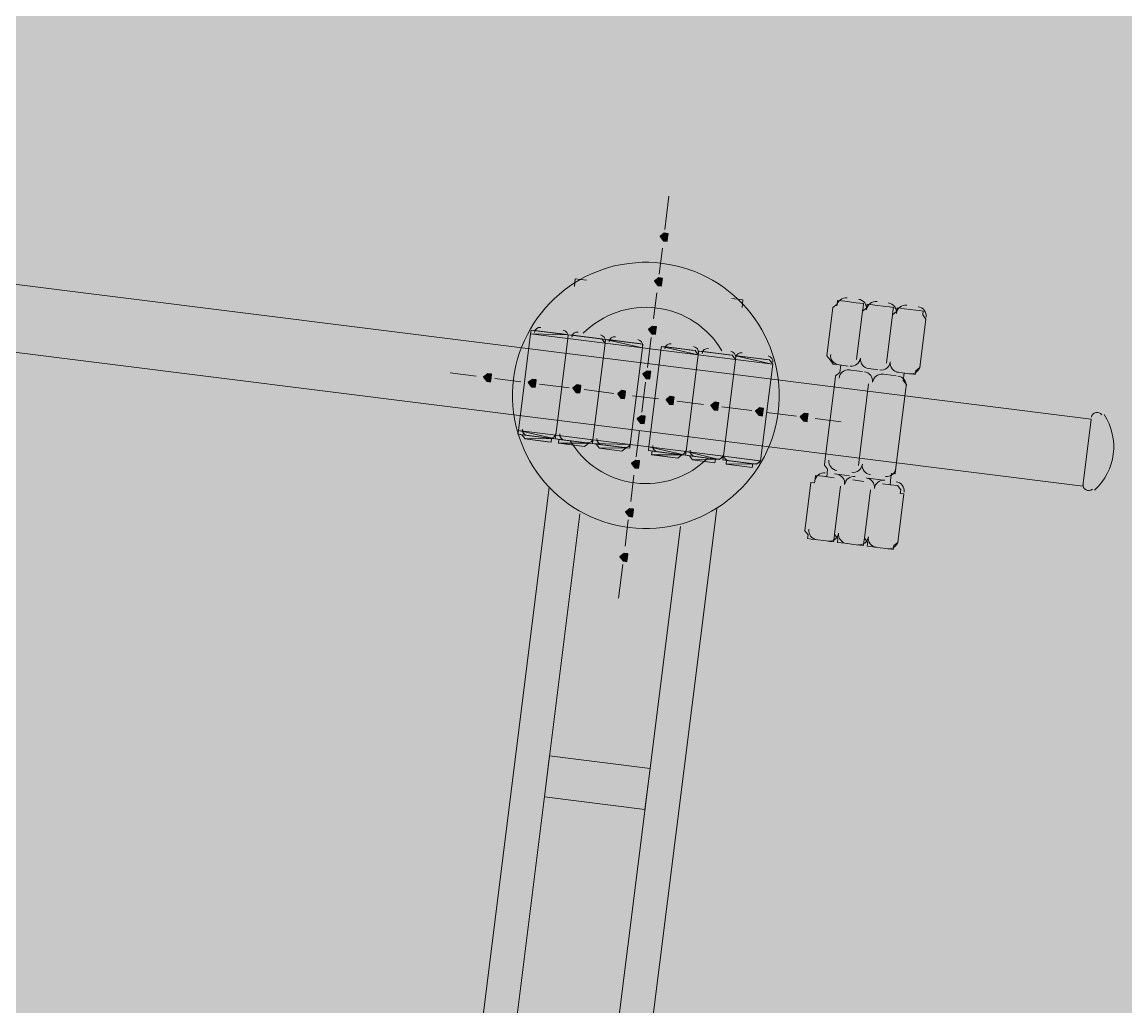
# Model space of a CAD drawing. Header units: metres. Extents: x -4 to 509425, y 7549 to 4732445.
# Drawn here: x 476070.667 to 476073.156, y 4719757.217 to 4719759.44 of the extents above; entities that cross this region are included whole.
import ezdxf

# ---------------------------------------------------------------- set-up
doc = ezdxf.new("R2010")
doc.units = ezdxf.units.M
doc.header["$LTSCALE"] = 0.01
doc.header["$MEASUREMENT"] = 0
doc.layers.get('0').update_dxf_attribs({"lineweight": 0})
doc.layers.add('_SUBESTACIÓN', color=1, linetype='Continuous')
doc.layers.add('SUBESTACION LA VID', color=253, linetype='Continuous')

# ---------------------------------------------------------------- blocks, each defined once
blk = doc.blocks.new('A$Cfff6051d')
at = {"layer": 'SUBESTACION LA VID', "transparency": 33554687}
h = blk.add_hatch(color=256, dxfattribs=at)
h.dxf.hatch_style = 2
h.paths.add_polyline_path([(476072.1224, 4719758.9537), (476072.1234, 4719758.9621), (476072.115, 4719758.9632), (476072.1056, 4719758.9558), (476072.1129, 4719758.9464), (476072.1213, 4719758.9453)])
h = blk.add_hatch(color=256, dxfattribs=at)
h.dxf.hatch_style = 2
h.paths.add_polyline_path([(476072.1097, 4719758.8529), (476072.1108, 4719758.8613), (476072.1024, 4719758.8624), (476072.0929, 4719758.855), (476072.1003, 4719758.8456), (476072.1087, 4719758.8445)])
h = blk.add_hatch(color=256, dxfattribs=at)
h.dxf.hatch_style = 2
h.paths.add_polyline_path([(476072.0961, 4719758.7437), (476072.0971, 4719758.7521), (476072.0887, 4719758.7532), (476072.0793, 4719758.7458), (476072.0866, 4719758.7364), (476072.095, 4719758.7353)])
h = blk.add_hatch(color=256, dxfattribs=at)
h.dxf.hatch_style = 2
h.paths.add_polyline_path([(476071.7243, 4719758.6367), (476071.7253, 4719758.6451), (476071.7169, 4719758.6462), (476071.7075, 4719758.6388), (476071.7148, 4719758.6294), (476071.7232, 4719758.6283)])
h = blk.add_hatch(color=256, dxfattribs=at)
h.dxf.hatch_style = 2
h.paths.add_polyline_path([(476072.0834, 4719758.6429), (476072.0845, 4719758.6513), (476072.0761, 4719758.6523), (476072.0666, 4719758.645), (476072.074, 4719758.6355), (476072.0824, 4719758.6345)])
h = blk.add_hatch(color=256, dxfattribs=at)
h.dxf.hatch_style = 2
h.paths.add_polyline_path([(476071.8251, 4719758.6241), (476071.8261, 4719758.6325), (476071.8177, 4719758.6335), (476071.8083, 4719758.6262), (476071.8156, 4719758.6167), (476071.824, 4719758.6157)])
h = blk.add_hatch(color=256, dxfattribs=at)
h.dxf.hatch_style = 2
h.paths.add_polyline_path([(476071.9259, 4719758.6114), (476071.927, 4719758.6198), (476071.9186, 4719758.6209), (476071.9091, 4719758.6136), (476071.9164, 4719758.6041), (476071.9248, 4719758.603)])
h = blk.add_hatch(color=256, dxfattribs=at)
h.dxf.hatch_style = 2
h.paths.add_polyline_path([(476072.0267, 4719758.5988), (476072.0278, 4719758.6072), (476072.0194, 4719758.6083), (476072.0099, 4719758.6009), (476072.0172, 4719758.5915), (476072.0256, 4719758.5904)])
h = blk.add_hatch(color=256, dxfattribs=at)
h.dxf.hatch_style = 2
h.paths.add_polyline_path([(476072.1359, 4719758.5851), (476072.137, 4719758.5935), (476072.1286, 4719758.5946), (476072.1191, 4719758.5872), (476072.1265, 4719758.5778), (476072.1349, 4719758.5767)])
h = blk.add_hatch(color=256, dxfattribs=at)
h.dxf.hatch_style = 2
h.paths.add_polyline_path([(476072.2367, 4719758.5725), (476072.2378, 4719758.5809), (476072.2294, 4719758.5819), (476072.2199, 4719758.5746), (476072.2273, 4719758.5651), (476072.2357, 4719758.5641)])
h = blk.add_hatch(color=256, dxfattribs=at)
h.dxf.hatch_style = 2
h.paths.add_polyline_path([(476072.3375, 4719758.5598), (476072.3386, 4719758.5682), (476072.3302, 4719758.5693), (476072.3207, 4719758.5619), (476072.3281, 4719758.5525), (476072.3365, 4719758.5514)])
h = blk.add_hatch(color=256, dxfattribs=at)
h.dxf.hatch_style = 2
h.paths.add_polyline_path([(476072.0708, 4719758.5421), (476072.0718, 4719758.5505), (476072.0634, 4719758.5515), (476072.054, 4719758.5442), (476072.0613, 4719758.5347), (476072.0697, 4719758.5337)])
h = blk.add_hatch(color=256, dxfattribs=at)
h.dxf.hatch_style = 2
h.paths.add_polyline_path([(476072.4383, 4719758.5472), (476072.4394, 4719758.5556), (476072.431, 4719758.5567), (476072.4215, 4719758.5493), (476072.4289, 4719758.5399), (476072.4373, 4719758.5388)])
h = blk.add_hatch(color=256, dxfattribs=at)
h.dxf.hatch_style = 2
h.paths.add_polyline_path([(476072.0581, 4719758.4413), (476072.0592, 4719758.4497), (476072.0508, 4719758.4507), (476072.0413, 4719758.4434), (476072.0487, 4719758.4339), (476072.0571, 4719758.4329)])
h = blk.add_hatch(color=256, dxfattribs=at)
h.dxf.hatch_style = 2
h.paths.add_polyline_path([(476072.0445, 4719758.3321), (476072.0455, 4719758.3405), (476072.0371, 4719758.3415), (476072.0277, 4719758.3342), (476072.035, 4719758.3247), (476072.0434, 4719758.3237)])
h = blk.add_hatch(color=256, dxfattribs=at)
h.dxf.hatch_style = 2
h.paths.add_polyline_path([(476072.0318, 4719758.2313), (476072.0329, 4719758.2397), (476072.0245, 4719758.2407), (476072.015, 4719758.2334), (476072.0224, 4719758.2239), (476072.0308, 4719758.2229)])
at = {"layer": 'SUBESTACION LA VID', "lineweight": 15}
for p, q in [((476073.0778, 4719758.5438), (475977.8264, 4719770.4854)), ((476073.0589, 4719758.3926), (475977.8075, 4719770.3342)), ((476072.1256, 4719759.0472), (476072.1161, 4719758.9716)), ((476072.1108, 4719758.9296), (476072.1035, 4719758.8708)), ((476072.0982, 4719758.8288), (476072.0908, 4719758.77)), ((476072.4814, 4719758.6869), (476072.4951, 4719758.7961)), ((476072.5224, 4719758.8097), (476072.5476, 4719758.8065)), ((476072.5896, 4719758.8013), (476072.6148, 4719758.7981)), ((476072.6568, 4719758.7928), (476072.682, 4719758.7897)), ((476072.5486, 4719758.6784), (476072.5623, 4719758.7876)), ((476072.5623, 4719758.7876), (476072.5486, 4719758.6784)), ((476072.6158, 4719758.67), (476072.6295, 4719758.7792)), ((476072.6295, 4719758.7792), (476072.6158, 4719758.67)), ((476072.7051, 4719758.7697), (476072.6914, 4719758.6605)), ((476071.8818, 4719758.7364), (476071.8314, 4719758.7427)), ((476071.8136, 4719758.7365), (476071.7862, 4719758.518)), ((476071.8976, 4719758.7259), (476071.8702, 4719758.5075)), ((476071.8702, 4719758.5075), (476071.8976, 4719758.7259)), ((476071.9658, 4719758.7259), (476071.9154, 4719758.7322)), ((476072.0498, 4719758.7154), (476071.9994, 4719758.7217)), ((476072.0855, 4719758.728), (476072.0771, 4719758.6607)), ((476071.9816, 4719758.7154), (476071.9542, 4719758.497)), ((476071.9542, 4719758.497), (476071.9816, 4719758.7154)), ((476072.0382, 4719758.4864), (476072.0656, 4719758.7049)), ((476072.0802, 4719758.4812), (476072.1076, 4719758.6996)), ((476072.1254, 4719758.7059), (476072.1759, 4719758.6996)), ((476072.2095, 4719758.6954), (476072.2599, 4719758.689)), ((476072.1916, 4719758.6891), (476072.1642, 4719758.4707)), ((476072.1642, 4719758.4707), (476072.1916, 4719758.6891)), ((476072.2756, 4719758.6785), (476072.2482, 4719758.4601)), ((476072.2482, 4719758.4601), (476072.2756, 4719758.6785)), ((476072.2851, 4719758.6859), (476072.3439, 4719758.6785)), ((476072.3596, 4719758.668), (476072.3322, 4719758.4496)), ((476072.5297, 4719758.6637), (476072.5045, 4719758.6669)), ((476072.5129, 4719758.6658), (476072.5108, 4719758.649)), ((476071.6907, 4719758.6409), (476071.6319, 4719758.6483)), ((476072.5623, 4719758.6511), (476072.5287, 4719758.6553)), ((476072.5969, 4719758.6553), (476072.5717, 4719758.6585)), ((476072.6379, 4719758.6416), (476072.6043, 4719758.6459)), ((476072.6641, 4719758.6469), (476072.6389, 4719758.65)), ((476072.6557, 4719758.6479), (476072.6536, 4719758.6311)), ((476071.7915, 4719758.6283), (476071.7327, 4719758.6357)), ((476071.9007, 4719758.6146), (476071.8335, 4719758.623)), ((476072.0729, 4719758.6271), (476072.0645, 4719758.5599)), ((476072.5003, 4719758.6333), (476072.4771, 4719758.4485)), ((476072.5759, 4719758.6238), (476072.5527, 4719758.439)), ((476072.5527, 4719758.439), (476072.5759, 4719758.6238)), ((476072.0015, 4719758.602), (476071.9343, 4719758.6104)), ((476072.1023, 4719758.5893), (476072.0435, 4719758.5967)), ((476072.6367, 4719758.4285), (476072.6599, 4719758.6133)), ((476072.2031, 4719758.5767), (476072.1443, 4719758.5841)), ((476072.3123, 4719758.563), (476072.2451, 4719758.5714)), ((476072.4131, 4719758.5504), (476072.3459, 4719758.5588)), ((476072.5139, 4719758.5377), (476072.4551, 4719758.5451)), ((476073.0778, 4719758.5438), (476073.0589, 4719758.3926)), ((476072.0592, 4719758.5179), (476072.0518, 4719758.4591)), ((476071.8009, 4719758.4991), (476071.8513, 4719758.4928)), ((476071.8849, 4719758.4886), (476071.9353, 4719758.4823)), ((476071.9689, 4719758.4781), (476072.0193, 4719758.4717)), ((476072.1453, 4719758.4559), (476072.0949, 4719758.4623)), ((476072.2293, 4719758.4454), (476072.1789, 4719758.4517)), ((476072.3133, 4719758.4349), (476072.2545, 4719758.4423)), ((476072.0466, 4719758.4171), (476072.0392, 4719758.3583)), ((476072.4813, 4719758.4138), (476072.4834, 4719758.4306)), ((476072.4992, 4719758.4201), (476072.5328, 4719758.4159)), ((476072.4456, 4719758.4012), (476072.4319, 4719758.292)), ((476072.4981, 4719758.4117), (476072.4729, 4719758.4149)), ((476072.5128, 4719758.3928), (476072.4991, 4719758.2836)), ((476072.4991, 4719758.2836), (476072.5128, 4719758.3928)), ((476072.5653, 4719758.4033), (476072.5401, 4719758.4065)), ((476072.5748, 4719758.4106), (476072.6084, 4719758.4064)), ((476072.6325, 4719758.3949), (476072.6073, 4719758.398)), ((476072.6241, 4719758.3959), (476072.6262, 4719758.4127)), ((476071.8555, 4719758.3899), (476071.4774, 4719755.3742)), ((476072.58, 4719758.3844), (476072.5663, 4719758.2752)), ((476072.5663, 4719758.2752), (476072.58, 4719758.3844)), ((476072.6419, 4719758.2657), (476072.6556, 4719758.3749)), ((476072.2335, 4719758.3425), (476071.8554, 4719755.3268)), ((476071.5583, 4719755.4067), (476071.9247, 4719758.33)), ((476071.7851, 4719755.3783), (476072.1516, 4719758.3016)), ((476072.0339, 4719758.3163), (476072.0266, 4719758.2575)), ((476072.455, 4719758.2721), (476072.4802, 4719758.2689)), ((476072.5222, 4719758.2637), (476072.5474, 4719758.2605)), ((476072.5894, 4719758.2552), (476072.6146, 4719758.2521)), ((476072.0213, 4719758.2155), (476072.0118, 4719758.1399))]:
    blk.add_line(p, q, dxfattribs=at)
at = {"layer": 'SUBESTACION LA VID', "lineweight": 0}
for p, q in [((476071.823, 4719758.7438), (476071.8986, 4719758.7343)), ((476071.823, 4719758.7438), (476071.8902, 4719758.7354)), ((476071.823, 4719758.7438), (476071.8902, 4719758.7354)), ((476071.823, 4719758.7438), (476071.8902, 4719758.7354)), ((476071.823, 4719758.7438), (476071.8902, 4719758.7354)), ((476071.8314, 4719758.7427), (476071.8902, 4719758.7354)), ((476071.8314, 4719758.7427), (476071.8818, 4719758.7364)), ((476071.8976, 4719758.7259), (476071.9816, 4719758.7154)), ((476071.907, 4719758.7333), (476071.9742, 4719758.7248)), ((476071.907, 4719758.7333), (476071.9742, 4719758.7248)), ((476071.907, 4719758.7333), (476071.9742, 4719758.7248)), ((476071.907, 4719758.7333), (476071.9742, 4719758.7248)), ((476071.907, 4719758.7333), (476071.9742, 4719758.7248)), ((476071.907, 4719758.7333), (476071.9742, 4719758.7248)), ((476071.9826, 4719758.7238), (476072.0656, 4719758.7049)), ((476071.9826, 4719758.7238), (476072.0582, 4719758.7143)), ((476071.991, 4719758.7227), (476072.0582, 4719758.7143)), ((476071.991, 4719758.7227), (476072.0582, 4719758.7143)), ((476071.991, 4719758.7227), (476072.0582, 4719758.7143)), ((476071.991, 4719758.7227), (476072.0582, 4719758.7143)), ((476071.991, 4719758.7227), (476072.0582, 4719758.7143)), ((476071.991, 4719758.7227), (476072.0498, 4719758.7154)), ((476071.9816, 4719758.7154), (476072.0656, 4719758.7049)), ((476071.9816, 4719758.7154), (476072.0656, 4719758.7049)), ((476071.9816, 4719758.7154), (476072.0656, 4719758.7049)), ((476072.1076, 4719758.6996), (476072.1916, 4719758.6891)), ((476072.1086, 4719758.708), (476072.1916, 4719758.6891)), ((476072.1086, 4719758.708), (476072.1843, 4719758.6985)), ((476072.117, 4719758.7069), (476072.1843, 4719758.6985)), ((476072.117, 4719758.7069), (476072.1843, 4719758.6985)), ((476072.117, 4719758.7069), (476072.1843, 4719758.6985)), ((476072.117, 4719758.7069), (476072.1843, 4719758.6985)), ((476072.117, 4719758.7069), (476072.1843, 4719758.6985)), ((476072.1254, 4719758.7059), (476072.1843, 4719758.6985)), ((476072.1927, 4719758.6975), (476072.2683, 4719758.688)), ((476072.1927, 4719758.6975), (476072.2683, 4719758.688)), ((476072.1927, 4719758.6975), (476072.2683, 4719758.688)), ((476072.2011, 4719758.6964), (476072.2683, 4719758.688)), ((476072.2011, 4719758.6964), (476072.2683, 4719758.688)), ((476072.2011, 4719758.6964), (476072.2599, 4719758.689)), ((476072.2011, 4719758.6964), (476072.2599, 4719758.689)), ((476072.2095, 4719758.6954), (476072.2599, 4719758.689)), ((476072.1916, 4719758.6891), (476072.2756, 4719758.6785)), ((476072.1916, 4719758.6891), (476072.2756, 4719758.6785)), ((476072.2756, 4719758.6785), (476072.3596, 4719758.668)), ((476072.2756, 4719758.6785), (476072.3596, 4719758.668)), ((476072.2756, 4719758.6785), (476072.3596, 4719758.668)), ((476072.2767, 4719758.6869), (476072.3512, 4719758.6691)), ((476072.2767, 4719758.6869), (476072.3523, 4719758.6775)), ((476072.2767, 4719758.6869), (476072.3523, 4719758.6775)), ((476072.2851, 4719758.6859), (476072.3523, 4719758.6775)), ((476072.2851, 4719758.6859), (476072.3439, 4719758.6785)), ((476072.2851, 4719758.6859), (476072.3439, 4719758.6785)), ((476072.2851, 4719758.6859), (476072.3439, 4719758.6785)), ((476073.0589, 4719758.3926), (476073.0778, 4719758.5438)), ((476071.8607, 4719758.5002), (476071.7935, 4719758.5086)), ((476071.8607, 4719758.5002), (476071.7935, 4719758.5086)), ((476071.8607, 4719758.5002), (476071.7935, 4719758.5086)), ((476071.8607, 4719758.5002), (476071.8009, 4719758.4991)), ((476071.9532, 4719758.4886), (476071.8691, 4719758.4991)), ((476071.9532, 4719758.4886), (476071.8691, 4719758.4991)), ((476071.9542, 4719758.497), (476071.8702, 4719758.5075)), ((476071.9542, 4719758.497), (476071.8702, 4719758.5075)), ((476071.9448, 4719758.4896), (476071.8775, 4719758.4981)), ((476071.9448, 4719758.4896), (476071.8775, 4719758.4981)), ((476071.9448, 4719758.4896), (476071.8775, 4719758.4981)), ((476071.9448, 4719758.4896), (476071.8775, 4719758.4981)), ((476071.9353, 4719758.4823), (476071.8765, 4719758.4897)), ((476071.9448, 4719758.4896), (476071.8765, 4719758.4897)), ((476072.0288, 4719758.4791), (476071.9532, 4719758.4886)), ((476072.0372, 4719758.478), (476071.9532, 4719758.4886)), ((476072.0382, 4719758.4864), (476071.9532, 4719758.4886)), ((476072.0288, 4719758.4791), (476071.9616, 4719758.4875)), ((476072.0288, 4719758.4791), (476071.9616, 4719758.4875)), ((476072.0288, 4719758.4791), (476071.9616, 4719758.4875)), ((476072.0288, 4719758.4791), (476071.9616, 4719758.4875)), ((476072.1632, 4719758.4622), (476072.0802, 4719758.4812)), ((476072.1548, 4719758.4633), (476072.0876, 4719758.4717)), ((476072.1548, 4719758.4633), (476072.0876, 4719758.4717)), ((476072.2388, 4719758.4528), (476072.1642, 4719758.4707)), ((476072.1453, 4719758.4559), (476072.0865, 4719758.4633)), ((476072.2388, 4719758.4528), (476072.1632, 4719758.4622)), ((476072.2388, 4719758.4528), (476072.1632, 4719758.4622)), ((476072.2304, 4719758.4538), (476072.1716, 4719758.4612)), ((476072.2388, 4719758.4528), (476072.1716, 4719758.4612)), ((476072.2304, 4719758.4538), (476072.1789, 4719758.4517)), ((476072.3228, 4719758.4422), (476072.2472, 4719758.4517)), ((476072.3228, 4719758.4422), (476072.2472, 4719758.4517)), ((476072.3228, 4719758.4422), (476072.2472, 4719758.4517)), ((476072.3228, 4719758.4422), (476072.2472, 4719758.4517)), ((476072.3238, 4719758.4506), (476072.2482, 4719758.4601)), ((476072.3144, 4719758.4433), (476072.2545, 4719758.4423)), ((476072.3144, 4719758.4433), (476072.2556, 4719758.4507)), ((476072.3144, 4719758.4433), (476072.2556, 4719758.4507)), ((476072.3228, 4719758.4422), (476072.2556, 4719758.4507)), ((476072.3228, 4719758.4422), (476072.2556, 4719758.4507))]:
    blk.add_line(p, q, dxfattribs=at)
at = {"layer": 'SUBESTACION LA VID', "lineweight": 15}
for points in [[(476073.0589, 4719758.3926), (476073.0778, 4719758.5438), (475977.8264, 4719770.4854), (475977.8075, 4719770.3342), (476073.0589, 4719758.3926)], [(476071.9396, 4719758.8572), (476071.9144, 4719758.8603), (476071.9123, 4719758.8435)], [(476072.2672, 4719758.8161), (476072.2924, 4719758.8129), (476072.2903, 4719758.7961)], [(476072.6914, 4719758.6605), (476072.7051, 4719758.7697), (476072.6978, 4719758.7792), (476072.6988, 4719758.7876), (476072.6904, 4719758.7886), (476072.682, 4719758.7897), (476072.6568, 4719758.7928), (476072.6484, 4719758.7939), (476072.64, 4719758.795), (476072.639, 4719758.7866), (476072.6295, 4719758.7792), (476072.6306, 4719758.7876), (476072.6316, 4719758.796), (476072.6232, 4719758.7971), (476072.6148, 4719758.7981), (476072.5896, 4719758.8013), (476072.5812, 4719758.8023), (476072.5728, 4719758.8034), (476072.5718, 4719758.795), (476072.5623, 4719758.7876), (476072.5634, 4719758.796), (476072.5644, 4719758.8044), (476072.556, 4719758.8055), (476072.5476, 4719758.8065), (476072.5224, 4719758.8097), (476072.514, 4719758.8107), (476072.5056, 4719758.8118), (476072.5046, 4719758.8034), (476072.4951, 4719758.7961), (476072.4814, 4719758.6869), (476072.4888, 4719758.6774), (476072.4961, 4719758.6679), (476072.5045, 4719758.6669), (476072.5129, 4719758.6658), (476072.5108, 4719758.649), (476072.5014, 4719758.6417), (476072.5003, 4719758.6333), (476072.4771, 4719758.4485), (476072.4761, 4719758.4401), (476072.4834, 4719758.4306), (476072.4813, 4719758.4138), (476072.4729, 4719758.4149), (476072.4645, 4719758.4159), (476072.4561, 4719758.417), (476072.4551, 4719758.4086), (476072.454, 4719758.4002), (476072.4456, 4719758.4012), (476072.4319, 4719758.292), (476072.4393, 4719758.2826), (476072.4382, 4719758.2742), (476072.4466, 4719758.2731), (476072.455, 4719758.2721), (476072.4802, 4719758.2689), (476072.4886, 4719758.2679), (476072.497, 4719758.2668), (476072.4981, 4719758.2752), (476072.4991, 4719758.2836), (476072.5065, 4719758.2742), (476072.5054, 4719758.2658), (476072.5138, 4719758.2647), (476072.5222, 4719758.2637), (476072.5474, 4719758.2605), (476072.5558, 4719758.2594), (476072.5642, 4719758.2584), (476072.5653, 4719758.2668), (476072.5663, 4719758.2752), (476072.5737, 4719758.2657), (476072.5726, 4719758.2573), (476072.581, 4719758.2563), (476072.5894, 4719758.2552), (476072.6146, 4719758.2521), (476072.623, 4719758.251), (476072.6314, 4719758.25), (476072.6325, 4719758.2584), (476072.6419, 4719758.2657), (476072.6556, 4719758.3749), (476072.6472, 4719758.376), (476072.6483, 4719758.3844), (476072.6409, 4719758.3938), (476072.6325, 4719758.3949), (476072.6241, 4719758.3959), (476072.6262, 4719758.4127), (476072.6273, 4719758.4211), (476072.6357, 4719758.4201), (476072.6367, 4719758.4285), (476072.6599, 4719758.6133), (476072.661, 4719758.6217), (476072.6536, 4719758.6311), (476072.6557, 4719758.6479), (476072.6641, 4719758.6469), (476072.6725, 4719758.6458), (476072.6809, 4719758.6448), (476072.682, 4719758.6532), (476072.6914, 4719758.6605)], [(476071.9322, 4719758.7301), (476071.9154, 4719758.7322), (476071.907, 4719758.7333), (476071.8986, 4719758.7343), (476071.8976, 4719758.7259), (476071.8986, 4719758.7343), (476071.8902, 4719758.7354), (476071.8818, 4719758.7364), (476071.8314, 4719758.7427), (476071.823, 4719758.7438), (476071.8146, 4719758.7449), (476071.8136, 4719758.7365), (476071.7862, 4719758.518), (476071.7851, 4719758.5096), (476071.7935, 4719758.5086), (476071.8009, 4719758.4991), (476071.8513, 4719758.4928), (476071.8597, 4719758.4918), (476071.8607, 4719758.5002), (476071.8691, 4719758.4991), (476071.8702, 4719758.5075), (476071.8691, 4719758.4991), (476071.8775, 4719758.4981), (476071.8765, 4719758.4897), (476071.8849, 4719758.4886), (476071.9353, 4719758.4823), (476071.9448, 4719758.4896), (476071.9532, 4719758.4886), (476071.9542, 4719758.497), (476071.9532, 4719758.4886), (476071.9616, 4719758.4875), (476071.9689, 4719758.4781), (476072.0193, 4719758.4717), (476072.0288, 4719758.4791), (476072.0372, 4719758.478), (476072.0382, 4719758.4864), (476072.0802, 4719758.4812), (476072.0792, 4719758.4728), (476072.0876, 4719758.4717), (476072.0865, 4719758.4633), (476072.0949, 4719758.4623), (476072.1453, 4719758.4559), (476072.1548, 4719758.4633), (476072.1632, 4719758.4622), (476072.1642, 4719758.4707), (476072.1632, 4719758.4622), (476072.1716, 4719758.4612), (476072.1789, 4719758.4517), (476072.2293, 4719758.4454), (476072.2304, 4719758.4538), (476072.2388, 4719758.4528), (476072.2482, 4719758.4601), (476072.2472, 4719758.4517), (476072.2556, 4719758.4507), (476072.2545, 4719758.4423), (476072.3133, 4719758.4349), (476072.3144, 4719758.4433), (476072.3228, 4719758.4422), (476072.3322, 4719758.4496), (476072.3596, 4719758.668), (476072.3523, 4719758.6775), (476072.3439, 4719758.6785), (476072.2851, 4719758.6859), (476072.2767, 4719758.6869), (476072.2756, 4719758.6785), (476072.2683, 4719758.688), (476072.2599, 4719758.689), (476072.2095, 4719758.6954), (476072.2011, 4719758.6964), (476072.1927, 4719758.6975), (476072.1916, 4719758.6891), (476072.1843, 4719758.6985), (476072.1759, 4719758.6996), (476072.1254, 4719758.7059), (476072.117, 4719758.7069), (476072.1086, 4719758.708), (476072.1076, 4719758.6996), (476072.0656, 4719758.7049), (476072.0666, 4719758.7133), (476072.0582, 4719758.7143), (476072.0498, 4719758.7154), (476071.9994, 4719758.7217), (476071.991, 4719758.7227), (476071.9826, 4719758.7238), (476071.9816, 4719758.7154), (476071.9742, 4719758.7248), (476071.9658, 4719758.7259), (476071.9322, 4719758.7301)], [(476071.8447, 4719757.6916), (476071.8563, 4719757.784), (476072.0831, 4719757.7556), (476072.0715, 4719757.6632), (476071.8447, 4719757.6916)]]:
    blk.add_lwpolyline(points, dxfattribs=at)
at = {"layer": 'SUBESTACION LA VID'}
for points in [[(476072.1224, 4719758.9537), (476072.1234, 4719758.9621), (476072.115, 4719758.9632), (476072.1056, 4719758.9558), (476072.1129, 4719758.9464), (476072.1213, 4719758.9453)], [(476072.1097, 4719758.8529), (476072.1108, 4719758.8613), (476072.1024, 4719758.8624), (476072.0929, 4719758.855), (476072.1003, 4719758.8456), (476072.1087, 4719758.8445)], [(476072.0961, 4719758.7437), (476072.0971, 4719758.7521), (476072.0887, 4719758.7532), (476072.0793, 4719758.7458), (476072.0866, 4719758.7364), (476072.095, 4719758.7353)], [(476071.7243, 4719758.6367), (476071.7253, 4719758.6451), (476071.7169, 4719758.6462), (476071.7075, 4719758.6388), (476071.7148, 4719758.6294), (476071.7232, 4719758.6283)], [(476072.0834, 4719758.6429), (476072.0845, 4719758.6513), (476072.0761, 4719758.6523), (476072.0666, 4719758.645), (476072.074, 4719758.6355), (476072.0824, 4719758.6345)], [(476071.8251, 4719758.6241), (476071.8261, 4719758.6325), (476071.8177, 4719758.6335), (476071.8083, 4719758.6262), (476071.8156, 4719758.6167), (476071.824, 4719758.6157)], [(476071.9259, 4719758.6114), (476071.927, 4719758.6198), (476071.9186, 4719758.6209), (476071.9091, 4719758.6136), (476071.9164, 4719758.6041), (476071.9248, 4719758.603)], [(476072.0267, 4719758.5988), (476072.0278, 4719758.6072), (476072.0194, 4719758.6083), (476072.0099, 4719758.6009), (476072.0172, 4719758.5915), (476072.0256, 4719758.5904)], [(476072.1359, 4719758.5851), (476072.137, 4719758.5935), (476072.1286, 4719758.5946), (476072.1191, 4719758.5872), (476072.1265, 4719758.5778), (476072.1349, 4719758.5767)], [(476072.2367, 4719758.5725), (476072.2378, 4719758.5809), (476072.2294, 4719758.5819), (476072.2199, 4719758.5746), (476072.2273, 4719758.5651), (476072.2357, 4719758.5641)], [(476072.3375, 4719758.5598), (476072.3386, 4719758.5682), (476072.3302, 4719758.5693), (476072.3207, 4719758.5619), (476072.3281, 4719758.5525), (476072.3365, 4719758.5514)], [(476072.0708, 4719758.5421), (476072.0718, 4719758.5505), (476072.0634, 4719758.5515), (476072.054, 4719758.5442), (476072.0613, 4719758.5347), (476072.0697, 4719758.5337)], [(476072.4383, 4719758.5472), (476072.4394, 4719758.5556), (476072.431, 4719758.5567), (476072.4215, 4719758.5493), (476072.4289, 4719758.5399), (476072.4373, 4719758.5388)], [(476072.0581, 4719758.4413), (476072.0592, 4719758.4497), (476072.0508, 4719758.4507), (476072.0413, 4719758.4434), (476072.0487, 4719758.4339), (476072.0571, 4719758.4329)], [(476072.0445, 4719758.3321), (476072.0455, 4719758.3405), (476072.0371, 4719758.3415), (476072.0277, 4719758.3342), (476072.035, 4719758.3247), (476072.0434, 4719758.3237)], [(476072.0318, 4719758.2313), (476072.0329, 4719758.2397), (476072.0245, 4719758.2407), (476072.015, 4719758.2334), (476072.0224, 4719758.2239), (476072.0308, 4719758.2229)]]:
    blk.add_lwpolyline(points, close=True, dxfattribs=at)
at = {"layer": 'SUBESTACION LA VID', "lineweight": 0}
for points in [[(476072.1224, 4719758.9537), (476072.1234, 4719758.9621), (476072.115, 4719758.9632), (476072.1056, 4719758.9558), (476072.1129, 4719758.9464), (476072.1213, 4719758.9453)], [(476072.1097, 4719758.8529), (476072.1108, 4719758.8613), (476072.1024, 4719758.8624), (476072.0929, 4719758.855), (476072.1003, 4719758.8456), (476072.1087, 4719758.8445)], [(476072.0961, 4719758.7437), (476072.0971, 4719758.7521), (476072.0887, 4719758.7532), (476072.0793, 4719758.7458), (476072.0866, 4719758.7364), (476072.095, 4719758.7353)], [(476071.7243, 4719758.6367), (476071.7253, 4719758.6451), (476071.7169, 4719758.6462), (476071.7075, 4719758.6388), (476071.7148, 4719758.6294), (476071.7232, 4719758.6283)], [(476072.0834, 4719758.6429), (476072.0845, 4719758.6513), (476072.0761, 4719758.6523), (476072.0666, 4719758.645), (476072.074, 4719758.6355), (476072.0824, 4719758.6345)], [(476071.8251, 4719758.6241), (476071.8261, 4719758.6325), (476071.8177, 4719758.6335), (476071.8083, 4719758.6262), (476071.8156, 4719758.6167), (476071.824, 4719758.6157)], [(476071.9259, 4719758.6114), (476071.927, 4719758.6198), (476071.9186, 4719758.6209), (476071.9091, 4719758.6136), (476071.9164, 4719758.6041), (476071.9248, 4719758.603)], [(476072.0267, 4719758.5988), (476072.0278, 4719758.6072), (476072.0194, 4719758.6083), (476072.0099, 4719758.6009), (476072.0172, 4719758.5915), (476072.0256, 4719758.5904)], [(476072.1359, 4719758.5851), (476072.137, 4719758.5935), (476072.1286, 4719758.5946), (476072.1191, 4719758.5872), (476072.1265, 4719758.5778), (476072.1349, 4719758.5767)], [(476072.2367, 4719758.5725), (476072.2378, 4719758.5809), (476072.2294, 4719758.5819), (476072.2199, 4719758.5746), (476072.2273, 4719758.5651), (476072.2357, 4719758.5641)], [(476072.3375, 4719758.5598), (476072.3386, 4719758.5682), (476072.3302, 4719758.5693), (476072.3207, 4719758.5619), (476072.3281, 4719758.5525), (476072.3365, 4719758.5514)], [(476072.0708, 4719758.5421), (476072.0718, 4719758.5505), (476072.0634, 4719758.5515), (476072.054, 4719758.5442), (476072.0613, 4719758.5347), (476072.0697, 4719758.5337)], [(476072.4383, 4719758.5472), (476072.4394, 4719758.5556), (476072.431, 4719758.5567), (476072.4215, 4719758.5493), (476072.4289, 4719758.5399), (476072.4373, 4719758.5388)], [(476072.0581, 4719758.4413), (476072.0592, 4719758.4497), (476072.0508, 4719758.4507), (476072.0413, 4719758.4434), (476072.0487, 4719758.4339), (476072.0571, 4719758.4329)], [(476072.0445, 4719758.3321), (476072.0455, 4719758.3405), (476072.0371, 4719758.3415), (476072.0277, 4719758.3342), (476072.035, 4719758.3247), (476072.0434, 4719758.3237)], [(476072.0318, 4719758.2313), (476072.0329, 4719758.2397), (476072.0245, 4719758.2407), (476072.015, 4719758.2334), (476072.0224, 4719758.2239), (476072.0308, 4719758.2229)]]:
    blk.add_lwpolyline(points, close=True, dxfattribs=at)
for points in [[(476072.0666, 4719758.7133), (476071.9826, 4719758.7238), (476071.8986, 4719758.7343), (476071.8146, 4719758.7449)], [(476072.0656, 4719758.7049), (476071.8136, 4719758.7365), (476071.9816, 4719758.7154)], [(476071.9816, 4719758.7154), (476071.8976, 4719758.7259), (476071.8136, 4719758.7365)], [(476071.8136, 4719758.7365), (476071.8976, 4719758.7259), (476071.9816, 4719758.7154), (476071.8976, 4719758.7259)], [(476071.8976, 4719758.7259), (476071.8136, 4719758.7365), (476071.8986, 4719758.7343)], [(476071.907, 4719758.7333), (476071.9658, 4719758.7259), (476071.9154, 4719758.7322)], [(476072.2756, 4719758.6785), (476072.1916, 4719758.6891), (476072.1076, 4719758.6996), (476072.1916, 4719758.6891)], [(476072.1076, 4719758.6996), (476072.1916, 4719758.6891), (476072.2756, 4719758.6785)], [(476072.2767, 4719758.6869), (476072.3523, 4719758.6775), (476072.2767, 4719758.6869)], [(476071.7851, 4719758.5096), (476071.8691, 4719758.4991), (476071.7862, 4719758.518)], [(476071.7862, 4719758.518), (476071.8702, 4719758.5075), (476071.9542, 4719758.497), (476072.0382, 4719758.4864), (476071.9542, 4719758.497)], [(476071.7862, 4719758.518), (476071.8702, 4719758.5075), (476072.0382, 4719758.4864)], [(476071.7935, 4719758.5086), (476071.8691, 4719758.4991), (476071.7851, 4719758.5096)], [(476071.8597, 4719758.4918), (476071.8009, 4719758.4991), (476071.8597, 4719758.4918)], [(476071.8775, 4719758.4981), (476071.9532, 4719758.4886), (476072.0372, 4719758.478)], [(476071.9689, 4719758.4781), (476072.0288, 4719758.4791), (476071.9616, 4719758.4875)], [(476072.1548, 4719758.4633), (476072.0792, 4719758.4728), (476072.1632, 4719758.4622), (476072.2388, 4719758.4528)], [(476072.0802, 4719758.4812), (476072.1642, 4719758.4707), (476072.2482, 4719758.4601)], [(476072.3322, 4719758.4496), (476072.0802, 4719758.4812), (476072.1642, 4719758.4707)], [(476072.0865, 4719758.4633), (476072.1548, 4719758.4633), (476072.0876, 4719758.4717)], [(476072.2482, 4719758.4601), (476072.1642, 4719758.4707), (476072.2482, 4719758.4601), (476072.3322, 4719758.4496)], [(476072.1642, 4719758.4707), (476072.3322, 4719758.4496), (476072.2482, 4719758.4601)], [(476072.2388, 4719758.4528), (476072.1716, 4719758.4612), (476072.2388, 4719758.4528)]]:
    blk.add_lwpolyline(points, dxfattribs=at)
at = {"layer": 'SUBESTACION LA VID'}
for points in [[(475976.8769, 4719766.927), (475976.8769, 4719766.927), (475976.8959, 4719767.0782), (475976.8959, 4719767.0782), (475976.8959, 4719767.0782), (476072.6239, 4719754.9233), (476072.6239, 4719754.9233), (476072.6239, 4719754.9233), (475976.8769, 4719766.927), (475976.8769, 4719766.927)], [(475976.8959, 4719767.0782), (475976.8959, 4719767.0782), (476072.6239, 4719754.9233), (476072.6239, 4719754.9233), (476072.6239, 4719754.9233), (476072.6429, 4719755.0745), (476072.6429, 4719755.0745), (476072.6429, 4719755.0745), (475976.8959, 4719767.0782), (475976.8959, 4719767.0782)]]:
    blk.add_open_spline(points, degree=3, knots=[0, 0, 0, 0, 1, 1, 1, 2, 2, 2, 3, 3, 3, 3], dxfattribs=at)
at = {"layer": 'SUBESTACION LA VID', "lineweight": 0}
for points in [[(475976.8769, 4719766.927), (475976.8769, 4719766.927), (475976.8959, 4719767.0782), (475976.8959, 4719767.0782), (475976.8959, 4719767.0782), (476072.6239, 4719754.9233), (476072.6239, 4719754.9233), (476072.6239, 4719754.9233), (475976.8769, 4719766.927), (475976.8769, 4719766.927)], [(475976.8959, 4719767.0782), (475976.8959, 4719767.0782), (476072.6239, 4719754.9233), (476072.6239, 4719754.9233), (476072.6239, 4719754.9233), (476072.6429, 4719755.0745), (476072.6429, 4719755.0745), (476072.6429, 4719755.0745), (475976.8959, 4719767.0782), (475976.8959, 4719767.0782)]]:
    blk.add_open_spline(points, degree=3, knots=[0, 0, 0, 0, 1, 1, 1, 2, 2, 2, 3, 3, 3, 3], dxfattribs=at)
at = {"layer": 'SUBESTACION LA VID', "lineweight": 15}
for points, knots in [([(476071.7752, 4719758.6346), (476071.7546, 4719758.4699), (476071.8713, 4719758.3197), (476072.036, 4719758.299), (476072.2007, 4719758.2784), (476072.351, 4719758.3951), (476072.3716, 4719758.5598), (476072.3923, 4719758.7245), (476072.2755, 4719758.8748), (476072.1108, 4719758.8954), (476071.9461, 4719758.9161), (476071.7959, 4719758.7993), (476071.7752, 4719758.6346)], [0, 0, 0, 0, 1, 1, 1, 2, 2, 2, 3, 3, 3, 4, 4, 4, 4]), ([(476072.2448, 4719758.6983), (476072.2135, 4719758.7514), (476072.1593, 4719758.787), (476072.0982, 4719758.7946), (476072.037, 4719758.8023), (476071.9758, 4719758.7812), (476071.9323, 4719758.7375)], [0, 0, 0, 0, 1, 1, 1, 2, 2, 2, 2]), ([(476073.1015, 4719758.5535), (476073.0986, 4719758.5579), (476073.0932, 4719758.56), (476073.088, 4719758.5588), (476073.0829, 4719758.5576), (476073.079, 4719758.5533), (476073.0783, 4719758.548)], [0, 0, 0, 0, 1, 1, 1, 2, 2, 2, 2]), ([(476071.9024, 4719758.4955), (476071.9338, 4719758.4428), (476071.9878, 4719758.4074), (476072.0487, 4719758.3998), (476072.1096, 4719758.3922), (476072.1706, 4719758.4131), (476072.214, 4719758.4565)], [0, 0, 0, 0, 1, 1, 1, 2, 2, 2, 2]), ([(476073.0594, 4719758.3968), (476073.0587, 4719758.3916), (476073.0614, 4719758.3864), (476073.0661, 4719758.384), (476073.0708, 4719758.3815), (476073.0766, 4719758.3823), (476073.0805, 4719758.3858)], [0, 0, 0, 0, 1, 1, 1, 2, 2, 2, 2])]:
    blk.add_open_spline(points, degree=3, knots=knots, dxfattribs=at)
for points in [[(476072.5277, 4719758.8176), (476072.5161, 4719758.819), (476072.5055, 4719758.8108), (476072.504, 4719758.7992)], [(476072.5712, 4719758.7908), (476072.5727, 4719758.8024), (476072.5645, 4719758.813), (476072.5529, 4719758.8144)], [(476072.5949, 4719758.8091), (476072.5833, 4719758.8106), (476072.5727, 4719758.8024), (476072.5712, 4719758.7908)], [(476072.6384, 4719758.7824), (476072.6399, 4719758.7939), (476072.6317, 4719758.8045), (476072.6201, 4719758.806)], [(476072.6621, 4719758.8007), (476072.6505, 4719758.8022), (476072.6399, 4719758.7939), (476072.6384, 4719758.7824)], [(476072.7056, 4719758.7739), (476072.7071, 4719758.7855), (476072.6989, 4719758.7961), (476072.6873, 4719758.7976)], [(476071.8367, 4719758.7506), (476071.8297, 4719758.7515), (476071.8234, 4719758.7466), (476071.8225, 4719758.7396)], [(476071.8981, 4719758.7301), (476071.899, 4719758.7371), (476071.894, 4719758.7434), (476071.8871, 4719758.7443)], [(476071.9207, 4719758.7401), (476071.9137, 4719758.741), (476071.9074, 4719758.736), (476071.9065, 4719758.7291)], [(476071.9821, 4719758.7196), (476071.983, 4719758.7265), (476071.978, 4719758.7329), (476071.9711, 4719758.7338)], [(476072.0047, 4719758.7296), (476071.9977, 4719758.7304), (476071.9914, 4719758.7255), (476071.9905, 4719758.7185)], [(476072.0661, 4719758.7091), (476072.067, 4719758.716), (476072.0621, 4719758.7224), (476072.0551, 4719758.7232)], [(476072.1307, 4719758.7138), (476072.1237, 4719758.7146), (476072.1174, 4719758.7097), (476072.1165, 4719758.7027)], [(476072.1921, 4719758.6933), (476072.193, 4719758.7002), (476072.1881, 4719758.7066), (476072.1811, 4719758.7074)], [(476072.2147, 4719758.7032), (476072.2077, 4719758.7041), (476072.2014, 4719758.6992), (476072.2005, 4719758.6922)], [(476072.2761, 4719758.6827), (476072.277, 4719758.6897), (476072.2721, 4719758.696), (476072.2651, 4719758.6969)], [(476072.2903, 4719758.6937), (476072.2834, 4719758.6946), (476072.277, 4719758.6897), (476072.2761, 4719758.6827)], [(476072.3601, 4719758.6722), (476072.361, 4719758.6791), (476072.3561, 4719758.6855), (476072.3491, 4719758.6864)], [(476072.4903, 4719758.69), (476072.4889, 4719758.6784), (476072.4971, 4719758.6678), (476072.5087, 4719758.6664)], [(476072.5339, 4719758.6632), (476072.5455, 4719758.6618), (476072.5561, 4719758.67), (476072.5575, 4719758.6816)], [(476072.5575, 4719758.6816), (476072.5561, 4719758.67), (476072.5643, 4719758.6594), (476072.5759, 4719758.6579)], [(476072.6011, 4719758.6548), (476072.6127, 4719758.6533), (476072.6233, 4719758.6616), (476072.6248, 4719758.6731)], [(476072.6248, 4719758.6731), (476072.6233, 4719758.6616), (476072.6315, 4719758.651), (476072.6431, 4719758.6495)], [(476072.5328, 4719758.6548), (476072.5212, 4719758.6562), (476072.5106, 4719758.648), (476072.5092, 4719758.6364)], [(476072.5848, 4719758.627), (476072.5862, 4719758.6386), (476072.578, 4719758.6492), (476072.5664, 4719758.6506)], [(476072.6084, 4719758.6453), (476072.5968, 4719758.6467), (476072.5862, 4719758.6385), (476072.5848, 4719758.6269)], [(476072.6604, 4719758.6176), (476072.6618, 4719758.6292), (476072.6536, 4719758.6397), (476072.642, 4719758.6411)], [(476072.6683, 4719758.6464), (476072.6799, 4719758.6449), (476072.6905, 4719758.6531), (476072.692, 4719758.6647)], [(476073.0853, 4719758.3839), (476073.1337, 4719758.4275), (476073.1428, 4719758.5), (476073.1067, 4719758.5541)], [(476071.7951, 4719758.5212), (476071.7943, 4719758.5142), (476071.7992, 4719758.5079), (476071.8062, 4719758.507)], [(476071.8566, 4719758.5007), (476071.8635, 4719758.4998), (476071.8699, 4719758.5048), (476071.8707, 4719758.5117)], [(476071.8791, 4719758.5107), (476071.8783, 4719758.5037), (476071.8832, 4719758.4973), (476071.8902, 4719758.4965)], [(476071.9406, 4719758.4902), (476071.9475, 4719758.4893), (476071.9539, 4719758.4942), (476071.9547, 4719758.5012)], [(476071.9631, 4719758.5001), (476071.9623, 4719758.4932), (476071.9672, 4719758.4868), (476071.9742, 4719758.4859)], [(476072.0246, 4719758.4796), (476072.0315, 4719758.4787), (476072.0379, 4719758.4837), (476072.0387, 4719758.4906)], [(476072.0891, 4719758.4843), (476072.0883, 4719758.4774), (476072.0932, 4719758.471), (476072.1002, 4719758.4701)], [(476072.1506, 4719758.4638), (476072.1575, 4719758.463), (476072.1639, 4719758.4679), (476072.1647, 4719758.4748)], [(476072.1731, 4719758.4738), (476072.1723, 4719758.4668), (476072.1772, 4719758.4605), (476072.1842, 4719758.4596)], [(476072.2346, 4719758.4533), (476072.2415, 4719758.4524), (476072.2479, 4719758.4574), (476072.2487, 4719758.4643)], [(476072.2487, 4719758.4643), (476072.2479, 4719758.4574), (476072.2528, 4719758.451), (476072.2598, 4719758.4501)], [(476072.3186, 4719758.4428), (476072.3255, 4719758.4419), (476072.3319, 4719758.4468), (476072.3328, 4719758.4538)], [(476072.486, 4719758.4516), (476072.4846, 4719758.4399), (476072.4929, 4719758.4294), (476072.5045, 4719758.428)], [(476072.5381, 4719758.4238), (476072.5497, 4719758.4224), (476072.5603, 4719758.4306), (476072.5617, 4719758.4422)], [(476072.5617, 4719758.4421), (476072.5602, 4719758.4305), (476072.5685, 4719758.4199), (476072.5801, 4719758.4185)], [(476072.4782, 4719758.4228), (476072.4666, 4719758.4242), (476072.456, 4719758.416), (476072.4545, 4719758.4044)], [(476072.5217, 4719758.396), (476072.5232, 4719758.4076), (476072.515, 4719758.4181), (476072.5034, 4719758.4196)], [(476072.6137, 4719758.4143), (476072.6253, 4719758.4129), (476072.6359, 4719758.4211), (476072.6373, 4719758.4328)], [(476072.5454, 4719758.4143), (476072.5338, 4719758.4158), (476072.5232, 4719758.4076), (476072.5217, 4719758.396)], [(476072.5889, 4719758.3875), (476072.5904, 4719758.3991), (476072.5822, 4719758.4097), (476072.5706, 4719758.4112)], [(476072.6126, 4719758.4059), (476072.601, 4719758.4074), (476072.5904, 4719758.3991), (476072.5889, 4719758.3875)], [(476072.6561, 4719758.3791), (476072.6576, 4719758.3907), (476072.6494, 4719758.4013), (476072.6378, 4719758.4027)], [(476072.4408, 4719758.2952), (476072.4394, 4719758.2836), (476072.4476, 4719758.273), (476072.4592, 4719758.2716)], [(476072.4844, 4719758.2684), (476072.496, 4719758.2669), (476072.5066, 4719758.2752), (476072.508, 4719758.2868)], [(476072.508, 4719758.2868), (476072.5066, 4719758.2752), (476072.5148, 4719758.2646), (476072.5264, 4719758.2631)], [(476072.5516, 4719758.26), (476072.5632, 4719758.2585), (476072.5738, 4719758.2667), (476072.5753, 4719758.2783)], [(476072.5753, 4719758.2783), (476072.5738, 4719758.2667), (476072.582, 4719758.2562), (476072.5936, 4719758.2547)], [(476072.6188, 4719758.2515), (476072.6304, 4719758.2501), (476072.641, 4719758.2583), (476072.6425, 4719758.2699)]]:
    blk.add_open_spline(points, degree=3, dxfattribs=at)

msp = doc.modelspace()

# ---------------------------------------------------------------- hatches: boundary and pattern name
at = {"layer": '_SUBESTACIÓN', "transparency": 33554559}
h = msp.add_hatch(color=1, dxfattribs=at)
h.dxf.hatch_style = 1
h.paths.add_polyline_path([(475968.6399, 4719805.825), (476089.9386, 4719790.615), (476078.1686, 4719696.74), (475956.8686, 4719711.9502)])

# ---------------------------------------------------------------- block references
at = {"linetype": 'Continuous'}
msp.add_blockref('A$Cfff6051d', (0, 0), dxfattribs=at)

doc.saveas('drawing.dxf')
